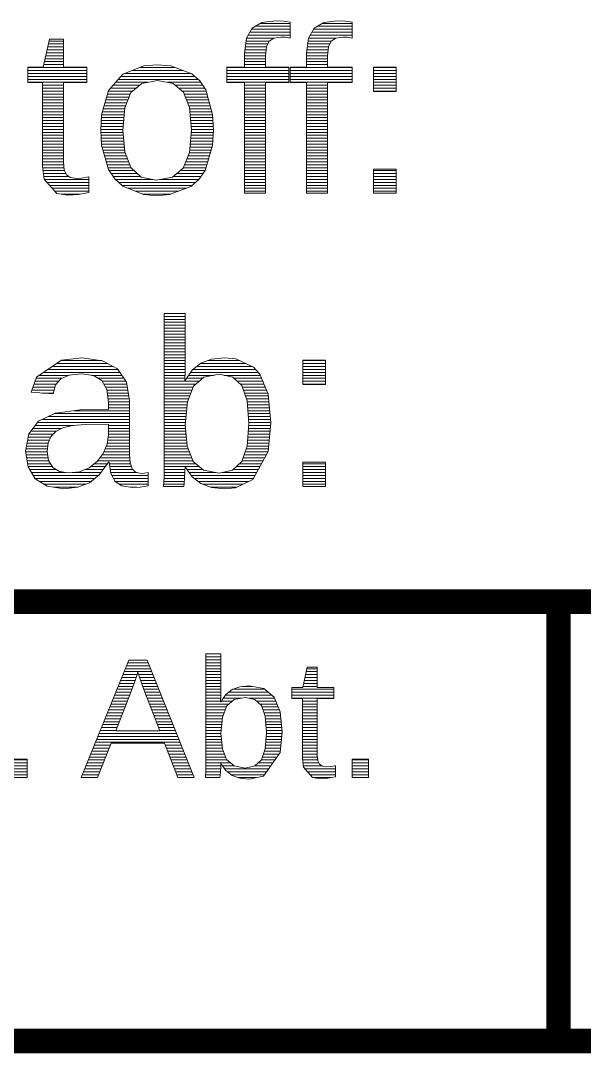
# Model space of a CAD drawing. Header units: millimetres. Extents: x 20 to 410, y 10 to 287.
# Drawn here: x 244.04 to 255.52, y 36.75 to 57.79 of the extents above; entities that cross this region are included whole.
import ezdxf

# ---------------------------------------------------------------- set-up
doc = ezdxf.new("R2010")
doc.units = ezdxf.units.MM
doc.layers.add('KANTEN', color=7, linetype='Continuous', lineweight=50)
doc.layers.add('TEXT', color=7, linetype='Continuous', lineweight=13)

msp = doc.modelspace()

# ---------------------------------------------------------------- linework, layer by layer
at = {"layer": 'KANTEN', "lineweight": 50, "const_width": 0.5}
for points in [[(229.97, 45.95), (410, 45.95)], [(254.99, 37), (254.99, 45.95)], [(229.97, 37), (410, 37)]]:
    msp.add_lwpolyline(points, dxfattribs=at)
at = {"layer": 'TEXT', "lineweight": 13}
for p, q in [((248.817, 57.672), (249.525, 57.672)), ((248.918, 57.732), (249.525, 57.732)), ((250.079, 57.672), (250.787, 57.672)), ((250.18, 57.732), (250.787, 57.732)), ((248.671, 57.492), (249.525, 57.492)), ((248.705, 57.552), (249.525, 57.552)), ((248.739, 57.612), (249.525, 57.612)), ((249.933, 57.492), (250.787, 57.492)), ((249.967, 57.552), (250.787, 57.552)), ((250.001, 57.612), (250.787, 57.612)), ((244.591, 57.252), (244.911, 57.252)), ((244.604, 57.312), (244.911, 57.312)), ((244.617, 57.372), (244.911, 57.372)), ((248.613, 57.252), (249.042, 57.252)), ((248.62, 57.312), (249.07, 57.312)), ((248.628, 57.372), (249.101, 57.372)), ((248.637, 57.432), (249.193, 57.432)), ((249.875, 57.252), (250.304, 57.252)), ((249.883, 57.312), (250.333, 57.312)), ((249.89, 57.372), (250.364, 57.372)), ((249.899, 57.432), (250.456, 57.432)), ((244.538, 57.012), (244.911, 57.012)), ((244.551, 57.072), (244.911, 57.072)), ((244.564, 57.132), (244.911, 57.132)), ((244.578, 57.192), (244.911, 57.192)), ((248.597, 57.132), (249.03, 57.132)), ((248.597, 57.072), (249.024, 57.072)), ((248.597, 57.012), (249.024, 57.012)), ((248.605, 57.192), (249.036, 57.192)), ((249.859, 57.072), (250.287, 57.072)), ((249.859, 57.012), (250.286, 57.012)), ((249.86, 57.132), (250.292, 57.132)), ((249.867, 57.192), (250.298, 57.192)), ((244.187, 56.832), (245.386, 56.832)), ((244.512, 56.892), (244.911, 56.892)), ((244.525, 56.952), (244.911, 56.952)), ((246.463, 56.832), (247.183, 56.832)), ((248.236, 56.832), (249.498, 56.832)), ((248.597, 56.952), (249.024, 56.952)), ((248.597, 56.892), (249.024, 56.892)), ((249.525, 56.832), (250.787, 56.832)), ((249.859, 56.952), (250.286, 56.952)), ((249.859, 56.892), (250.286, 56.892)), ((251.223, 56.832), (251.687, 56.832)), ((244.187, 56.772), (245.386, 56.772)), ((244.187, 56.712), (245.386, 56.712)), ((244.187, 56.652), (245.386, 56.652)), ((244.187, 56.592), (245.386, 56.592)), ((246.025, 56.592), (247.651, 56.592)), ((246.077, 56.652), (247.584, 56.652)), ((246.152, 56.712), (247.504, 56.712)), ((246.308, 56.772), (247.343, 56.772)), ((248.236, 56.772), (249.498, 56.772)), ((248.236, 56.712), (249.498, 56.712)), ((248.236, 56.652), (249.498, 56.652)), ((248.236, 56.592), (249.498, 56.592)), ((249.525, 56.772), (250.787, 56.772)), ((249.525, 56.712), (250.787, 56.712)), ((249.525, 56.652), (250.787, 56.652)), ((249.525, 56.592), (250.787, 56.592)), ((251.223, 56.772), (251.687, 56.772)), ((251.223, 56.712), (251.687, 56.712)), ((251.223, 56.652), (251.687, 56.652)), ((251.223, 56.592), (251.687, 56.592)), ((244.187, 56.532), (245.386, 56.532)), ((244.484, 56.472), (244.911, 56.472)), ((244.484, 56.412), (244.911, 56.412)), ((245.869, 56.412), (246.388, 56.412)), ((245.921, 56.472), (246.46, 56.472)), ((245.973, 56.532), (246.628, 56.532)), ((247.026, 56.532), (247.705, 56.532)), ((247.189, 56.472), (247.744, 56.472)), ((247.259, 56.412), (247.784, 56.412)), ((248.236, 56.532), (249.498, 56.532)), ((248.597, 56.472), (249.024, 56.472)), ((248.597, 56.412), (249.024, 56.412)), ((249.525, 56.532), (250.787, 56.532)), ((249.859, 56.472), (250.286, 56.472)), ((249.859, 56.412), (250.286, 56.412)), ((251.223, 56.532), (251.687, 56.532)), ((251.223, 56.472), (251.687, 56.472)), ((251.223, 56.412), (251.687, 56.412)), ((244.484, 56.352), (244.911, 56.352)), ((244.484, 56.292), (244.911, 56.292)), ((244.484, 56.232), (244.911, 56.232)), ((244.484, 56.172), (244.911, 56.172)), ((245.774, 56.172), (246.223, 56.172)), ((245.791, 56.232), (246.247, 56.232)), ((245.808, 56.292), (246.271, 56.292)), ((245.826, 56.352), (246.317, 56.352)), ((247.33, 56.352), (247.814, 56.352)), ((247.371, 56.292), (247.831, 56.292)), ((247.393, 56.232), (247.847, 56.232)), ((247.416, 56.172), (247.864, 56.172)), ((248.597, 56.352), (249.024, 56.352)), ((248.597, 56.292), (249.024, 56.292)), ((248.597, 56.232), (249.024, 56.232)), ((248.597, 56.172), (249.024, 56.172)), ((249.859, 56.352), (250.286, 56.352)), ((249.859, 56.292), (250.286, 56.292)), ((249.859, 56.232), (250.286, 56.232)), ((249.859, 56.172), (250.286, 56.172)), ((251.223, 56.352), (251.687, 56.352)), ((244.484, 56.112), (244.911, 56.112)), ((244.484, 56.052), (244.911, 56.052)), ((244.484, 55.992), (244.911, 55.992)), ((245.722, 55.992), (246.156, 55.992)), ((245.739, 56.052), (246.175, 56.052)), ((245.756, 56.112), (246.199, 56.112)), ((247.439, 56.112), (247.88, 56.112)), ((247.461, 56.052), (247.897, 56.052)), ((247.477, 55.992), (247.914, 55.992)), ((248.597, 56.112), (249.024, 56.112)), ((248.597, 56.052), (249.024, 56.052)), ((248.597, 55.992), (249.024, 55.992)), ((249.859, 56.112), (250.286, 56.112)), ((249.859, 56.052), (250.286, 56.052)), ((249.859, 55.992), (250.286, 55.992)), ((244.484, 55.932), (244.911, 55.932)), ((244.484, 55.872), (244.911, 55.872)), ((244.484, 55.812), (244.911, 55.812)), ((244.484, 55.752), (244.911, 55.752)), ((245.679, 55.752), (246.134, 55.752)), ((245.683, 55.812), (246.14, 55.812)), ((245.687, 55.872), (246.145, 55.872)), ((245.704, 55.932), (246.151, 55.932)), ((247.482, 55.932), (247.93, 55.932)), ((247.487, 55.872), (247.946, 55.872)), ((247.493, 55.812), (247.949, 55.812)), ((247.498, 55.752), (247.953, 55.752)), ((248.597, 55.932), (249.024, 55.932)), ((248.597, 55.872), (249.024, 55.872)), ((248.597, 55.812), (249.024, 55.812)), ((248.597, 55.752), (249.024, 55.752)), ((249.859, 55.932), (250.286, 55.932)), ((249.859, 55.872), (250.286, 55.872)), ((249.859, 55.812), (250.286, 55.812)), ((249.859, 55.752), (250.286, 55.752)), ((244.484, 55.692), (244.911, 55.692)), ((244.484, 55.632), (244.911, 55.632)), ((244.484, 55.572), (244.911, 55.572)), ((245.669, 55.572), (246.118, 55.572)), ((245.672, 55.632), (246.123, 55.632)), ((245.676, 55.692), (246.129, 55.692)), ((247.503, 55.692), (247.956, 55.692)), ((247.508, 55.632), (247.959, 55.632)), ((247.513, 55.572), (247.963, 55.572)), ((248.597, 55.692), (249.024, 55.692)), ((248.597, 55.632), (249.024, 55.632)), ((248.597, 55.572), (249.024, 55.572)), ((249.859, 55.692), (250.286, 55.692)), ((249.859, 55.632), (250.286, 55.632)), ((249.859, 55.572), (250.286, 55.572)), ((244.484, 55.512), (244.911, 55.512)), ((244.484, 55.452), (244.911, 55.452)), ((244.484, 55.392), (244.911, 55.392)), ((244.484, 55.332), (244.911, 55.332)), ((245.671, 55.512), (246.12, 55.512)), ((245.674, 55.452), (246.126, 55.452)), ((245.678, 55.392), (246.131, 55.392)), ((245.681, 55.332), (246.137, 55.332)), ((247.494, 55.332), (247.95, 55.332)), ((247.5, 55.392), (247.954, 55.392)), ((247.505, 55.452), (247.957, 55.452)), ((247.51, 55.512), (247.961, 55.512)), ((248.597, 55.512), (249.024, 55.512)), ((248.597, 55.452), (249.024, 55.452)), ((248.597, 55.392), (249.024, 55.392)), ((248.597, 55.332), (249.024, 55.332)), ((249.859, 55.512), (250.286, 55.512)), ((249.859, 55.452), (250.286, 55.452)), ((249.859, 55.392), (250.286, 55.392)), ((249.859, 55.332), (250.286, 55.332)), ((244.484, 55.272), (244.911, 55.272)), ((244.484, 55.212), (244.911, 55.212)), ((244.484, 55.152), (244.911, 55.152)), ((245.685, 55.272), (246.143, 55.272)), ((245.697, 55.212), (246.148, 55.212)), ((245.715, 55.152), (246.154, 55.152)), ((247.478, 55.152), (247.919, 55.152)), ((247.483, 55.212), (247.936, 55.212)), ((247.489, 55.272), (247.947, 55.272)), ((248.597, 55.272), (249.024, 55.272)), ((248.597, 55.212), (249.024, 55.212)), ((248.597, 55.152), (249.024, 55.152)), ((249.859, 55.272), (250.286, 55.272)), ((249.859, 55.212), (250.286, 55.212)), ((249.859, 55.152), (250.286, 55.152)), ((244.484, 55.092), (244.911, 55.092)), ((244.484, 55.032), (244.911, 55.032)), ((244.484, 54.972), (244.911, 54.972)), ((244.484, 54.912), (244.911, 54.912)), ((245.732, 55.092), (246.165, 55.092)), ((245.75, 55.032), (246.188, 55.032)), ((245.767, 54.972), (246.212, 54.972)), ((245.784, 54.912), (246.235, 54.912)), ((247.399, 54.912), (247.848, 54.912)), ((247.423, 54.972), (247.865, 54.972)), ((247.446, 55.032), (247.883, 55.032)), ((247.47, 55.092), (247.901, 55.092)), ((248.597, 55.092), (249.024, 55.092)), ((248.597, 55.032), (249.024, 55.032)), ((248.597, 54.972), (249.024, 54.972)), ((248.597, 54.912), (249.024, 54.912)), ((249.859, 55.092), (250.286, 55.092)), ((249.859, 55.032), (250.286, 55.032)), ((249.859, 54.972), (250.286, 54.972)), ((249.859, 54.912), (250.286, 54.912)), ((244.484, 54.852), (244.916, 54.852)), ((244.487, 54.792), (244.922, 54.792)), ((244.494, 54.732), (244.933, 54.732)), ((245.802, 54.852), (246.258, 54.852)), ((245.819, 54.792), (246.282, 54.792)), ((245.845, 54.732), (246.349, 54.732)), ((247.287, 54.732), (247.792, 54.732)), ((247.353, 54.792), (247.812, 54.792)), ((247.376, 54.852), (247.83, 54.852)), ((248.597, 54.852), (249.024, 54.852)), ((248.597, 54.792), (249.024, 54.792)), ((248.597, 54.732), (249.024, 54.732)), ((249.859, 54.852), (250.286, 54.852)), ((249.859, 54.792), (250.286, 54.792)), ((249.859, 54.732), (250.286, 54.732)), ((251.223, 54.732), (251.687, 54.732)), ((244.502, 54.672), (244.959, 54.672)), ((244.509, 54.612), (245.021, 54.612)), ((244.522, 54.552), (245.428, 54.552)), ((244.575, 54.492), (245.428, 54.492)), ((245.885, 54.672), (246.416, 54.672)), ((245.924, 54.612), (246.482, 54.612)), ((245.969, 54.552), (246.732, 54.552)), ((246.034, 54.492), (247.598, 54.492)), ((246.875, 54.552), (247.667, 54.552)), ((247.144, 54.612), (247.708, 54.612)), ((247.216, 54.672), (247.75, 54.672)), ((248.597, 54.672), (249.024, 54.672)), ((248.597, 54.612), (249.024, 54.612)), ((248.597, 54.552), (249.024, 54.552)), ((248.597, 54.492), (249.024, 54.492)), ((249.859, 54.672), (250.286, 54.672)), ((249.859, 54.612), (250.286, 54.612)), ((249.859, 54.552), (250.286, 54.552)), ((249.859, 54.492), (250.286, 54.492)), ((251.223, 54.672), (251.687, 54.672)), ((251.223, 54.612), (251.687, 54.612)), ((251.223, 54.552), (251.687, 54.552)), ((251.223, 54.492), (251.687, 54.492)), ((244.628, 54.432), (245.428, 54.432)), ((244.681, 54.372), (245.428, 54.372)), ((244.734, 54.312), (245.428, 54.312)), ((246.098, 54.432), (247.529, 54.432)), ((246.223, 54.372), (247.409, 54.372)), ((246.371, 54.312), (247.252, 54.312)), ((248.597, 54.432), (249.024, 54.432)), ((248.597, 54.372), (249.024, 54.372)), ((248.597, 54.312), (249.024, 54.312)), ((249.859, 54.432), (250.286, 54.432)), ((249.859, 54.372), (250.286, 54.372)), ((249.859, 54.312), (250.286, 54.312)), ((251.223, 54.432), (251.687, 54.432)), ((251.223, 54.372), (251.687, 54.372)), ((251.223, 54.312), (251.687, 54.312)), ((244.872, 54.252), (245.244, 54.252)), ((246.52, 54.252), (247.095, 54.252)), ((246.963, 51.822), (247.391, 51.822)), ((246.963, 51.762), (247.391, 51.762)), ((246.963, 51.702), (247.391, 51.702)), ((246.963, 51.642), (247.391, 51.642)), ((246.963, 51.582), (247.391, 51.582)), ((246.963, 51.522), (247.391, 51.522)), ((246.963, 51.462), (247.391, 51.462)), ((246.963, 51.402), (247.391, 51.402)), ((246.963, 51.342), (247.391, 51.342)), ((246.963, 51.282), (247.391, 51.282)), ((246.963, 51.222), (247.391, 51.222)), ((246.963, 51.162), (247.391, 51.162)), ((246.963, 51.102), (247.391, 51.102)), ((246.963, 51.042), (247.391, 51.042)), ((246.963, 50.982), (247.391, 50.982)), ((246.963, 50.922), (247.391, 50.922)), ((244.68, 50.742), (245.922, 50.742)), ((244.769, 50.802), (245.813, 50.802)), ((244.858, 50.862), (245.693, 50.862)), ((246.963, 50.862), (247.391, 50.862)), ((246.963, 50.802), (247.39, 50.802)), ((246.963, 50.742), (247.39, 50.742)), ((247.622, 50.742), (248.752, 50.742)), ((247.697, 50.802), (248.621, 50.802)), ((247.851, 50.862), (248.49, 50.862)), ((249.783, 50.862), (250.246, 50.862)), ((249.783, 50.802), (250.246, 50.802)), ((249.783, 50.742), (250.246, 50.742)), ((244.35, 50.502), (244.878, 50.502)), ((244.412, 50.562), (245.016, 50.562)), ((244.501, 50.622), (246.06, 50.622)), ((244.591, 50.682), (246.019, 50.682)), ((245.482, 50.562), (246.1, 50.562)), ((245.612, 50.502), (246.141, 50.502)), ((246.963, 50.682), (247.389, 50.682)), ((246.963, 50.622), (247.387, 50.622)), ((246.963, 50.562), (247.385, 50.562)), ((246.963, 50.502), (247.383, 50.502)), ((247.421, 50.502), (247.744, 50.502)), ((247.46, 50.562), (247.963, 50.562)), ((247.499, 50.622), (248.875, 50.622)), ((247.547, 50.682), (248.82, 50.682)), ((248.192, 50.562), (248.917, 50.562)), ((248.384, 50.502), (248.942, 50.502)), ((249.783, 50.682), (250.246, 50.682)), ((249.783, 50.622), (250.246, 50.622)), ((249.783, 50.562), (250.246, 50.562)), ((249.783, 50.502), (250.246, 50.502)), ((244.288, 50.322), (244.739, 50.322)), ((244.309, 50.382), (244.764, 50.382)), ((244.329, 50.442), (244.814, 50.442)), ((245.699, 50.442), (246.181, 50.442)), ((245.732, 50.382), (246.201, 50.382)), ((245.765, 50.322), (246.211, 50.322)), ((246.963, 50.442), (247.675, 50.442)), ((246.963, 50.382), (247.606, 50.382)), ((246.963, 50.322), (247.549, 50.322)), ((248.448, 50.442), (248.967, 50.442)), ((248.513, 50.382), (248.992, 50.382)), ((248.554, 50.322), (249.017, 50.322)), ((249.783, 50.442), (250.246, 50.442)), ((249.783, 50.382), (250.246, 50.382)), ((244.267, 50.262), (244.722, 50.262)), ((244.478, 50.202), (244.705, 50.202)), ((245.793, 50.262), (246.221, 50.262)), ((245.8, 50.202), (246.231, 50.202)), ((245.808, 50.142), (246.241, 50.142)), ((245.815, 50.082), (246.251, 50.082)), ((246.963, 50.262), (247.526, 50.262)), ((246.963, 50.202), (247.503, 50.202)), ((246.963, 50.142), (247.479, 50.142)), ((246.963, 50.082), (247.456, 50.082)), ((248.575, 50.262), (249.042, 50.262)), ((248.596, 50.202), (249.067, 50.202)), ((248.617, 50.142), (249.081, 50.142)), ((248.638, 50.082), (249.087, 50.082)), ((245.823, 50.022), (246.256, 50.022)), ((245.825, 49.962), (246.256, 49.962)), ((245.825, 49.902), (246.256, 49.902)), ((246.963, 50.022), (247.433, 50.022)), ((246.963, 49.962), (247.427, 49.962)), ((246.963, 49.902), (247.422, 49.902)), ((248.653, 50.022), (249.093, 50.022)), ((248.657, 49.962), (249.099, 49.962)), ((248.662, 49.902), (249.105, 49.902)), ((244.47, 49.662), (246.256, 49.662)), ((244.596, 49.722), (246.256, 49.722)), ((244.722, 49.782), (246.256, 49.782)), ((245.13, 49.842), (246.256, 49.842)), ((246.963, 49.842), (247.416, 49.842)), ((246.963, 49.782), (247.411, 49.782)), ((246.963, 49.722), (247.406, 49.722)), ((246.963, 49.662), (247.4, 49.662)), ((248.666, 49.842), (249.111, 49.842)), ((248.671, 49.782), (249.117, 49.782)), ((248.676, 49.722), (249.123, 49.722)), ((248.68, 49.662), (249.129, 49.662)), ((244.29, 49.482), (244.873, 49.482)), ((244.335, 49.542), (245.122, 49.542)), ((244.381, 49.602), (246.256, 49.602)), ((245.825, 49.542), (246.256, 49.542)), ((245.825, 49.482), (246.256, 49.482)), ((246.963, 49.602), (247.395, 49.602)), ((246.963, 49.542), (247.392, 49.542)), ((246.963, 49.482), (247.397, 49.482)), ((248.679, 49.482), (249.124, 49.482)), ((248.683, 49.542), (249.13, 49.542)), ((248.685, 49.602), (249.135, 49.602)), ((244.181, 49.242), (244.625, 49.242)), ((244.192, 49.302), (244.652, 49.302)), ((244.203, 49.362), (244.702, 49.362)), ((244.244, 49.422), (244.761, 49.422)), ((245.809, 49.242), (246.256, 49.242)), ((245.817, 49.302), (246.256, 49.302)), ((245.825, 49.422), (246.256, 49.422)), ((245.825, 49.362), (246.256, 49.362)), ((246.963, 49.422), (247.403, 49.422)), ((246.963, 49.362), (247.408, 49.362)), ((246.963, 49.302), (247.414, 49.302)), ((246.963, 49.242), (247.419, 49.242)), ((248.66, 49.242), (249.1, 49.242)), ((248.665, 49.302), (249.106, 49.302)), ((248.669, 49.362), (249.112, 49.362)), ((248.674, 49.422), (249.118, 49.422)), ((244.147, 49.062), (244.584, 49.062)), ((244.159, 49.122), (244.591, 49.122)), ((244.17, 49.182), (244.599, 49.182)), ((245.756, 49.062), (246.256, 49.062)), ((245.781, 49.122), (246.256, 49.122)), ((245.801, 49.182), (246.256, 49.182)), ((246.963, 49.182), (247.425, 49.182)), ((246.963, 49.122), (247.43, 49.122)), ((246.963, 49.062), (247.452, 49.062)), ((248.631, 49.062), (249.082, 49.062)), ((248.651, 49.122), (249.088, 49.122)), ((248.655, 49.182), (249.094, 49.182)), ((244.141, 49.002), (244.579, 49.002)), ((244.151, 48.942), (244.588, 48.942)), ((244.16, 48.882), (244.597, 48.882)), ((244.169, 48.822), (244.608, 48.822)), ((245.606, 48.822), (246.265, 48.822)), ((245.651, 48.882), (246.261, 48.882)), ((245.696, 48.942), (246.256, 48.942)), ((245.731, 49.002), (246.256, 49.002)), ((246.963, 49.002), (247.476, 49.002)), ((246.963, 48.942), (247.499, 48.942)), ((246.963, 48.882), (247.523, 48.882)), ((246.963, 48.822), (247.547, 48.822)), ((248.548, 48.822), (248.975, 48.822)), ((248.569, 48.882), (249.008, 48.882)), ((248.59, 48.942), (249.04, 48.942)), ((248.61, 49.002), (249.073, 49.002)), ((244.178, 48.762), (244.644, 48.762)), ((244.187, 48.702), (244.681, 48.702)), ((244.222, 48.642), (244.762, 48.642)), ((245.339, 48.642), (245.719, 48.642)), ((245.459, 48.702), (245.762, 48.702)), ((245.537, 48.762), (245.804, 48.762)), ((245.843, 48.762), (246.274, 48.762)), ((245.853, 48.702), (246.293, 48.702)), ((245.863, 48.642), (246.323, 48.642)), ((246.961, 48.642), (247.385, 48.642)), ((246.962, 48.762), (247.607, 48.762)), ((246.962, 48.702), (247.677, 48.702)), ((247.43, 48.642), (247.748, 48.642)), ((248.37, 48.642), (248.876, 48.642)), ((248.433, 48.702), (248.909, 48.702)), ((248.496, 48.762), (248.942, 48.762)), ((249.783, 48.762), (250.246, 48.762)), ((249.783, 48.702), (250.246, 48.702)), ((249.783, 48.642), (250.246, 48.642)), ((244.258, 48.582), (244.951, 48.582)), ((244.294, 48.522), (245.625, 48.522)), ((244.33, 48.462), (245.551, 48.462)), ((244.42, 48.402), (245.477, 48.402)), ((245.091, 48.582), (245.677, 48.582)), ((245.873, 48.582), (246.405, 48.582)), ((245.896, 48.522), (246.636, 48.522)), ((245.928, 48.462), (246.636, 48.462)), ((245.96, 48.402), (246.636, 48.402)), ((246.955, 48.402), (247.371, 48.402)), ((246.958, 48.462), (247.375, 48.462)), ((246.96, 48.522), (247.379, 48.522)), ((246.961, 48.582), (247.382, 48.582)), ((247.471, 48.582), (248.004, 48.582)), ((247.512, 48.522), (248.811, 48.522)), ((247.573, 48.462), (248.778, 48.462)), ((247.649, 48.402), (248.684, 48.402)), ((248.142, 48.582), (248.843, 48.582)), ((249.783, 48.582), (250.246, 48.582)), ((249.783, 48.522), (250.246, 48.522)), ((249.783, 48.462), (250.246, 48.462)), ((249.783, 48.402), (250.246, 48.402)), ((244.515, 48.342), (245.359, 48.342)), ((244.716, 48.282), (245.197, 48.282)), ((246.049, 48.342), (246.636, 48.342)), ((246.269, 48.282), (246.406, 48.282)), ((246.952, 48.342), (247.367, 48.342)), ((247.748, 48.342), (248.558, 48.342)), ((247.913, 48.282), (248.431, 48.282)), ((249.783, 48.342), (250.246, 48.342)), ((247.812, 44.886), (248.117, 44.886)), ((247.812, 44.826), (248.117, 44.826)), ((246.197, 44.646), (246.657, 44.646)), ((246.222, 44.706), (246.633, 44.706)), ((247.812, 44.766), (248.117, 44.766)), ((247.812, 44.706), (248.117, 44.706)), ((247.812, 44.646), (248.117, 44.646)), ((246.099, 44.406), (246.388, 44.406)), ((246.124, 44.466), (246.408, 44.466)), ((246.148, 44.526), (246.705, 44.526)), ((246.173, 44.586), (246.681, 44.586)), ((246.439, 44.466), (246.729, 44.466)), ((246.459, 44.406), (246.753, 44.406)), ((247.812, 44.586), (248.117, 44.586)), ((247.812, 44.526), (248.117, 44.526)), ((247.812, 44.466), (248.117, 44.466)), ((247.812, 44.406), (248.117, 44.406)), ((249.829, 44.406), (250.078, 44.406)), ((249.842, 44.466), (250.078, 44.466)), ((249.855, 44.526), (250.078, 44.526)), ((249.869, 44.586), (250.078, 44.586)), ((246.026, 44.226), (246.326, 44.226)), ((246.05, 44.286), (246.348, 44.286)), ((246.075, 44.346), (246.368, 44.346)), ((246.479, 44.346), (246.777, 44.346)), ((246.499, 44.286), (246.802, 44.286)), ((246.52, 44.226), (246.826, 44.226)), ((247.812, 44.346), (248.117, 44.346)), ((247.812, 44.286), (248.117, 44.286)), ((247.812, 44.226), (248.117, 44.226)), ((248.563, 44.226), (248.754, 44.226)), ((249.79, 44.226), (250.078, 44.226)), ((249.803, 44.286), (250.078, 44.286)), ((249.816, 44.346), (250.078, 44.346)), ((245.928, 43.986), (246.236, 43.986)), ((245.952, 44.046), (246.259, 44.046)), ((245.977, 44.106), (246.282, 44.106)), ((246.001, 44.166), (246.304, 44.166)), ((246.542, 44.166), (246.85, 44.166)), ((246.565, 44.106), (246.874, 44.106)), ((246.589, 44.046), (246.898, 44.046)), ((246.612, 43.986), (246.922, 43.986)), ((247.812, 44.166), (248.117, 44.166)), ((247.812, 44.106), (248.116, 44.106)), ((247.812, 44.046), (248.115, 44.046)), ((247.812, 43.986), (248.113, 43.986)), ((248.167, 43.986), (248.526, 43.986)), ((248.206, 44.046), (249.15, 44.046)), ((248.272, 44.106), (249.078, 44.106)), ((248.352, 44.166), (249.007, 44.166)), ((248.689, 43.986), (249.207, 43.986)), ((249.561, 44.166), (250.418, 44.166)), ((249.561, 44.106), (250.418, 44.106)), ((249.561, 44.046), (250.418, 44.046)), ((249.561, 43.986), (250.418, 43.986)), ((245.855, 43.806), (246.166, 43.806)), ((245.879, 43.866), (246.189, 43.866)), ((245.903, 43.926), (246.212, 43.926)), ((246.635, 43.926), (246.946, 43.926)), ((246.659, 43.866), (246.97, 43.866)), ((246.682, 43.806), (246.994, 43.806)), ((247.812, 43.926), (248.111, 43.926)), ((247.812, 43.866), (248.281, 43.866)), ((247.812, 43.806), (248.227, 43.806)), ((248.128, 43.926), (248.35, 43.926)), ((248.845, 43.926), (249.232, 43.926)), ((248.909, 43.866), (249.257, 43.866)), ((248.951, 43.806), (249.282, 43.806)), ((249.774, 43.926), (250.078, 43.926)), ((249.774, 43.866), (250.078, 43.866)), ((249.774, 43.806), (250.078, 43.806)), ((245.757, 43.566), (246.072, 43.566)), ((245.781, 43.626), (246.096, 43.626)), ((245.806, 43.686), (246.119, 43.686)), ((245.83, 43.746), (246.142, 43.746)), ((246.705, 43.746), (247.018, 43.746)), ((246.729, 43.686), (247.042, 43.686)), ((246.752, 43.626), (247.067, 43.626)), ((246.776, 43.566), (247.091, 43.566)), ((247.812, 43.746), (248.204, 43.746)), ((247.812, 43.686), (248.181, 43.686)), ((247.812, 43.626), (248.157, 43.626)), ((247.812, 43.566), (248.144, 43.566)), ((248.972, 43.746), (249.307, 43.746)), ((248.993, 43.686), (249.325, 43.686)), ((249.014, 43.626), (249.331, 43.626)), ((249.021, 43.566), (249.337, 43.566)), ((249.774, 43.746), (250.078, 43.746)), ((249.774, 43.686), (250.078, 43.686)), ((249.774, 43.626), (250.078, 43.626)), ((249.774, 43.566), (250.078, 43.566)), ((245.683, 43.386), (246.003, 43.386)), ((245.708, 43.446), (246.026, 43.446)), ((245.732, 43.506), (246.049, 43.506)), ((246.799, 43.506), (247.115, 43.506)), ((246.822, 43.446), (247.139, 43.446)), ((246.846, 43.386), (247.163, 43.386)), ((247.812, 43.506), (248.138, 43.506)), ((247.812, 43.446), (248.133, 43.446)), ((247.812, 43.386), (248.128, 43.386)), ((249.026, 43.506), (249.343, 43.506)), ((249.03, 43.446), (249.349, 43.446)), ((249.035, 43.386), (249.354, 43.386)), ((249.774, 43.506), (250.078, 43.506)), ((249.774, 43.446), (250.078, 43.446)), ((249.774, 43.386), (250.078, 43.386)), ((245.585, 43.146), (247.259, 43.146)), ((245.61, 43.206), (247.235, 43.206)), ((245.634, 43.266), (247.211, 43.266)), ((245.659, 43.326), (245.979, 43.326)), ((246.869, 43.326), (247.187, 43.326)), ((247.812, 43.326), (248.122, 43.326)), ((247.812, 43.266), (248.117, 43.266)), ((247.812, 43.206), (248.123, 43.206)), ((247.812, 43.146), (248.128, 43.146)), ((249.032, 43.146), (249.348, 43.146)), ((249.037, 43.206), (249.354, 43.206)), ((249.04, 43.326), (249.36, 43.326)), ((249.041, 43.266), (249.36, 43.266)), ((249.774, 43.326), (250.078, 43.326)), ((249.774, 43.266), (250.078, 43.266)), ((249.774, 43.206), (250.078, 43.206)), ((249.774, 43.146), (250.078, 43.146)), ((245.512, 42.966), (245.839, 42.966)), ((245.536, 43.026), (245.862, 43.026)), ((245.561, 43.086), (247.283, 43.086)), ((246.984, 43.026), (247.307, 43.026)), ((247.008, 42.966), (247.332, 42.966)), ((247.812, 43.086), (248.134, 43.086)), ((247.812, 43.026), (248.139, 43.026)), ((247.812, 42.966), (248.145, 42.966)), ((249.018, 42.966), (249.33, 42.966)), ((249.023, 43.026), (249.336, 43.026)), ((249.027, 43.086), (249.342, 43.086)), ((249.774, 43.086), (250.078, 43.086)), ((249.774, 43.026), (250.078, 43.026)), ((249.774, 42.966), (250.078, 42.966)), ((243.841, 42.726), (244.172, 42.726)), ((245.414, 42.726), (245.744, 42.726)), ((245.438, 42.786), (245.768, 42.786)), ((245.463, 42.846), (245.791, 42.846)), ((245.487, 42.906), (245.815, 42.906)), ((247.031, 42.906), (247.356, 42.906)), ((247.055, 42.846), (247.38, 42.846)), ((247.078, 42.786), (247.404, 42.786)), ((247.101, 42.726), (247.428, 42.726)), ((247.811, 42.726), (248.241, 42.726)), ((247.812, 42.906), (248.164, 42.906)), ((247.812, 42.846), (248.188, 42.846)), ((247.812, 42.786), (248.212, 42.786)), ((248.934, 42.726), (249.216, 42.726)), ((248.959, 42.786), (249.258, 42.786)), ((248.979, 42.846), (249.3, 42.846)), ((249, 42.906), (249.324, 42.906)), ((249.774, 42.906), (250.078, 42.906)), ((249.774, 42.846), (250.078, 42.846)), ((249.774, 42.786), (250.082, 42.786)), ((249.778, 42.726), (250.088, 42.726)), ((250.79, 42.726), (251.121, 42.726)), ((243.841, 42.666), (244.172, 42.666)), ((243.841, 42.606), (244.172, 42.606)), ((243.841, 42.546), (244.172, 42.546)), ((245.341, 42.546), (245.673, 42.546)), ((245.365, 42.606), (245.697, 42.606)), ((245.39, 42.666), (245.721, 42.666)), ((247.125, 42.666), (247.452, 42.666)), ((247.148, 42.606), (247.476, 42.606)), ((247.172, 42.546), (247.5, 42.546)), ((247.81, 42.606), (248.113, 42.606)), ((247.81, 42.546), (248.11, 42.546)), ((247.811, 42.666), (248.312, 42.666)), ((248.151, 42.606), (248.382, 42.606)), ((248.192, 42.546), (249.089, 42.546)), ((248.807, 42.606), (249.131, 42.606)), ((248.871, 42.666), (249.174, 42.666)), ((249.785, 42.666), (250.109, 42.666)), ((249.793, 42.606), (250.17, 42.606)), ((249.824, 42.546), (250.448, 42.546)), ((250.428, 42.606), (250.448, 42.606)), ((250.79, 42.666), (251.121, 42.666)), ((250.79, 42.606), (251.121, 42.606)), ((250.79, 42.546), (251.121, 42.546)), ((243.841, 42.486), (244.172, 42.486)), ((243.841, 42.426), (244.172, 42.426)), ((245.292, 42.426), (245.626, 42.426)), ((245.316, 42.486), (245.65, 42.486)), ((247.195, 42.486), (247.524, 42.486)), ((247.219, 42.426), (247.548, 42.426)), ((247.805, 42.426), (248.102, 42.426)), ((247.808, 42.486), (248.106, 42.486)), ((248.247, 42.486), (249.047, 42.486)), ((248.323, 42.426), (249.005, 42.426)), ((248.467, 42.366), (248.836, 42.366)), ((249.876, 42.486), (250.448, 42.486)), ((249.929, 42.426), (250.448, 42.426)), ((249.998, 42.366), (250.359, 42.366)), ((250.79, 42.486), (251.121, 42.486)), ((250.79, 42.426), (251.121, 42.426))]:
    msp.add_line(p, q, dxfattribs=at)
for points in [[(248.597, 54.27), (248.597, 56.527), (248.236, 56.527), (248.236, 56.838), (248.597, 56.838), (248.597, 57.128), (248.635, 57.43), (248.751, 57.633), (248.946, 57.749), (249.224, 57.787), (249.388, 57.78), (249.525, 57.759), (249.525, 57.434), (249.424, 57.449), (249.335, 57.453), (249.194, 57.432), (249.097, 57.37), (249.042, 57.253), (249.024, 57.068), (249.024, 56.838), (249.498, 56.838), (249.498, 56.527), (249.024, 56.527), (249.024, 54.27), (248.597, 54.27)], [(249.859, 56.838), (249.859, 57.128), (249.898, 57.43), (250.013, 57.633), (250.209, 57.749), (250.486, 57.787), (250.65, 57.78), (250.787, 57.759), (250.787, 57.434), (250.686, 57.449), (250.598, 57.453), (250.456, 57.432), (250.36, 57.37), (250.305, 57.253), (250.286, 57.068), (250.286, 56.838), (250.787, 56.838), (250.787, 56.527), (250.286, 56.527), (250.286, 54.27), (249.859, 54.27), (249.859, 56.527), (249.525, 56.527), (249.525, 56.838), (249.859, 56.838)], [(244.772, 54.268), (244.516, 54.559), (244.484, 54.814), (244.484, 56.527), (244.187, 56.527), (244.187, 56.838), (244.5, 56.838), (244.626, 57.413), (244.911, 57.413), (244.911, 56.838), (245.386, 56.838), (245.386, 56.527), (244.911, 56.527), (244.911, 54.907), (244.926, 54.749), (244.971, 54.646), (245.054, 54.59), (245.181, 54.572), (245.286, 54.58), (245.428, 54.605), (245.428, 54.289), (245.215, 54.246), (244.997, 54.232), (244.772, 54.268)], [(247.666, 54.552), (247.501, 54.408), (247.071, 54.243), (246.805, 54.222), (246.541, 54.244), (246.116, 54.415), (245.955, 54.565), (245.83, 54.756), (245.686, 55.252), (245.668, 55.557), (245.686, 55.868), (245.83, 56.367), (246.118, 56.699), (246.549, 56.865), (246.819, 56.886), (247.094, 56.866), (247.527, 56.703), (247.685, 56.562), (247.807, 56.377), (247.946, 55.875), (247.963, 55.557), (247.945, 55.241), (247.796, 54.738), (247.666, 54.552)], [(251.223, 56.838), (251.687, 56.838), (251.687, 56.347), (251.223, 56.347), (251.223, 56.838)], [(247.145, 56.51), (246.826, 56.57), (246.503, 56.508), (246.283, 56.324), (246.158, 56.009), (246.116, 55.557), (246.157, 55.112), (246.281, 54.793), (246.494, 54.602), (246.8, 54.538), (247.13, 54.6), (247.35, 54.785), (247.473, 55.101), (247.515, 55.557), (247.475, 56.016), (247.357, 56.329), (247.145, 56.51)], [(251.223, 54.761), (251.687, 54.761), (251.687, 54.27), (251.223, 54.27), (251.223, 54.761)], [(248.766, 48.441), (248.412, 48.273), (248.191, 48.252), (247.923, 48.279), (247.705, 48.358), (247.53, 48.496), (247.391, 48.699), (247.386, 48.699), (247.384, 48.606), (247.376, 48.474), (247.368, 48.355), (247.362, 48.3), (246.949, 48.3), (246.96, 48.497), (246.963, 48.829), (246.963, 51.823), (247.391, 51.823), (247.391, 50.819), (247.388, 50.651), (247.381, 50.456), (247.391, 50.456), (247.529, 50.667), (247.705, 50.809), (247.924, 50.889), (248.191, 50.916), (248.418, 50.895), (248.776, 50.731), (248.906, 50.588), (249.078, 50.176), (249.135, 49.596), (249.076, 49.008), (248.766, 48.441)], [(244.188, 48.699), (244.139, 49.017), (244.205, 49.369), (244.401, 49.629), (244.744, 49.793), (245.247, 49.857), (245.825, 49.867), (245.825, 50.007), (245.791, 50.275), (245.692, 50.455), (245.521, 50.557), (245.274, 50.591), (245.026, 50.566), (244.856, 50.493), (244.751, 50.367), (244.699, 50.182), (244.253, 50.222), (244.358, 50.526), (244.873, 50.873), (245.283, 50.916), (245.707, 50.86), (246.011, 50.693), (246.195, 50.422), (246.256, 50.052), (246.256, 48.946), (246.268, 48.779), (246.306, 48.659), (246.379, 48.587), (246.496, 48.564), (246.562, 48.568), (246.636, 48.58), (246.636, 48.314), (246.473, 48.286), (246.306, 48.276), (246.101, 48.308), (245.96, 48.401), (245.876, 48.561), (245.838, 48.791), (245.825, 48.791), (245.647, 48.54), (245.443, 48.374), (245.203, 48.283), (244.915, 48.252), (244.576, 48.303), (244.334, 48.456), (244.188, 48.699)], [(249.783, 50.868), (250.246, 50.868), (250.246, 50.377), (249.783, 50.377), (249.783, 50.868)], [(248.544, 50.353), (248.357, 50.527), (248.081, 50.585), (247.769, 50.524), (247.556, 50.339), (247.432, 50.019), (247.391, 49.556), (247.431, 49.116), (247.552, 48.809), (247.764, 48.628), (248.077, 48.568), (248.355, 48.628), (248.543, 48.807), (248.651, 49.12), (248.687, 49.582), (248.651, 50.044), (248.544, 50.353)], [(245.594, 48.807), (245.719, 48.973), (245.798, 49.162), (245.825, 49.357), (245.825, 49.568), (245.357, 49.558), (245.092, 49.54), (244.899, 49.496), (244.762, 49.424), (244.661, 49.321), (244.599, 49.184), (244.578, 49.009), (244.606, 48.824), (244.691, 48.687), (244.828, 48.601), (245.013, 48.573), (245.234, 48.599), (245.43, 48.68), (245.594, 48.807)], [(249.783, 48.791), (250.246, 48.791), (250.246, 48.3), (249.783, 48.3), (249.783, 48.791)], [(249.321, 42.876), (248.984, 42.396), (248.688, 42.336), (248.498, 42.355), (248.342, 42.411), (248.216, 42.51), (248.117, 42.655), (248.114, 42.655), (248.112, 42.588), (248.107, 42.494), (248.101, 42.409), (248.097, 42.37), (247.802, 42.37), (247.809, 42.51), (247.812, 42.748), (247.812, 44.886), (248.117, 44.886), (248.117, 44.169), (248.115, 44.049), (248.11, 43.91), (248.117, 43.91), (248.216, 44.061), (248.342, 44.162), (248.498, 44.219), (248.688, 44.238), (248.99, 44.18), (249.2, 44.004), (249.322, 43.71), (249.363, 43.296), (249.321, 42.876)], [(245.879, 43.069), (245.604, 42.37), (245.269, 42.37), (246.243, 44.759), (246.612, 44.759), (247.571, 42.37), (247.24, 42.37), (246.968, 43.069), (245.879, 43.069)], [(250.448, 42.384), (250.295, 42.353), (250.14, 42.343), (249.98, 42.369), (249.796, 42.577), (249.774, 42.758), (249.774, 43.982), (249.561, 43.982), (249.561, 44.204), (249.785, 44.204), (249.875, 44.615), (250.078, 44.615), (250.078, 44.204), (250.418, 44.204), (250.418, 43.982), (250.078, 43.982), (250.078, 42.825), (250.089, 42.712), (250.121, 42.639), (250.181, 42.599), (250.272, 42.585), (250.346, 42.591), (250.448, 42.609), (250.448, 42.384)], [(246.355, 44.307), (246.282, 44.106), (245.977, 43.321), (246.871, 43.321), (246.564, 44.109), (246.517, 44.234), (246.469, 44.374), (246.423, 44.515), (246.408, 44.467), (246.355, 44.307)], [(249.017, 43.616), (248.941, 43.836), (248.807, 43.961), (248.61, 44.002), (248.388, 43.958), (248.235, 43.826), (248.147, 43.598), (248.117, 43.267), (248.146, 42.953), (248.232, 42.733), (248.384, 42.605), (248.607, 42.562), (248.806, 42.604), (248.94, 42.732), (249.017, 42.956), (249.043, 43.286), (249.017, 43.616)], [(244.172, 42.741), (244.172, 42.37), (243.841, 42.37), (243.841, 42.741), (244.172, 42.741)], [(250.79, 42.37), (250.79, 42.741), (251.121, 42.741), (251.121, 42.37), (250.79, 42.37)]]:
    msp.add_lwpolyline(points, close=True, dxfattribs=at)

doc.saveas('drawing.dxf')
